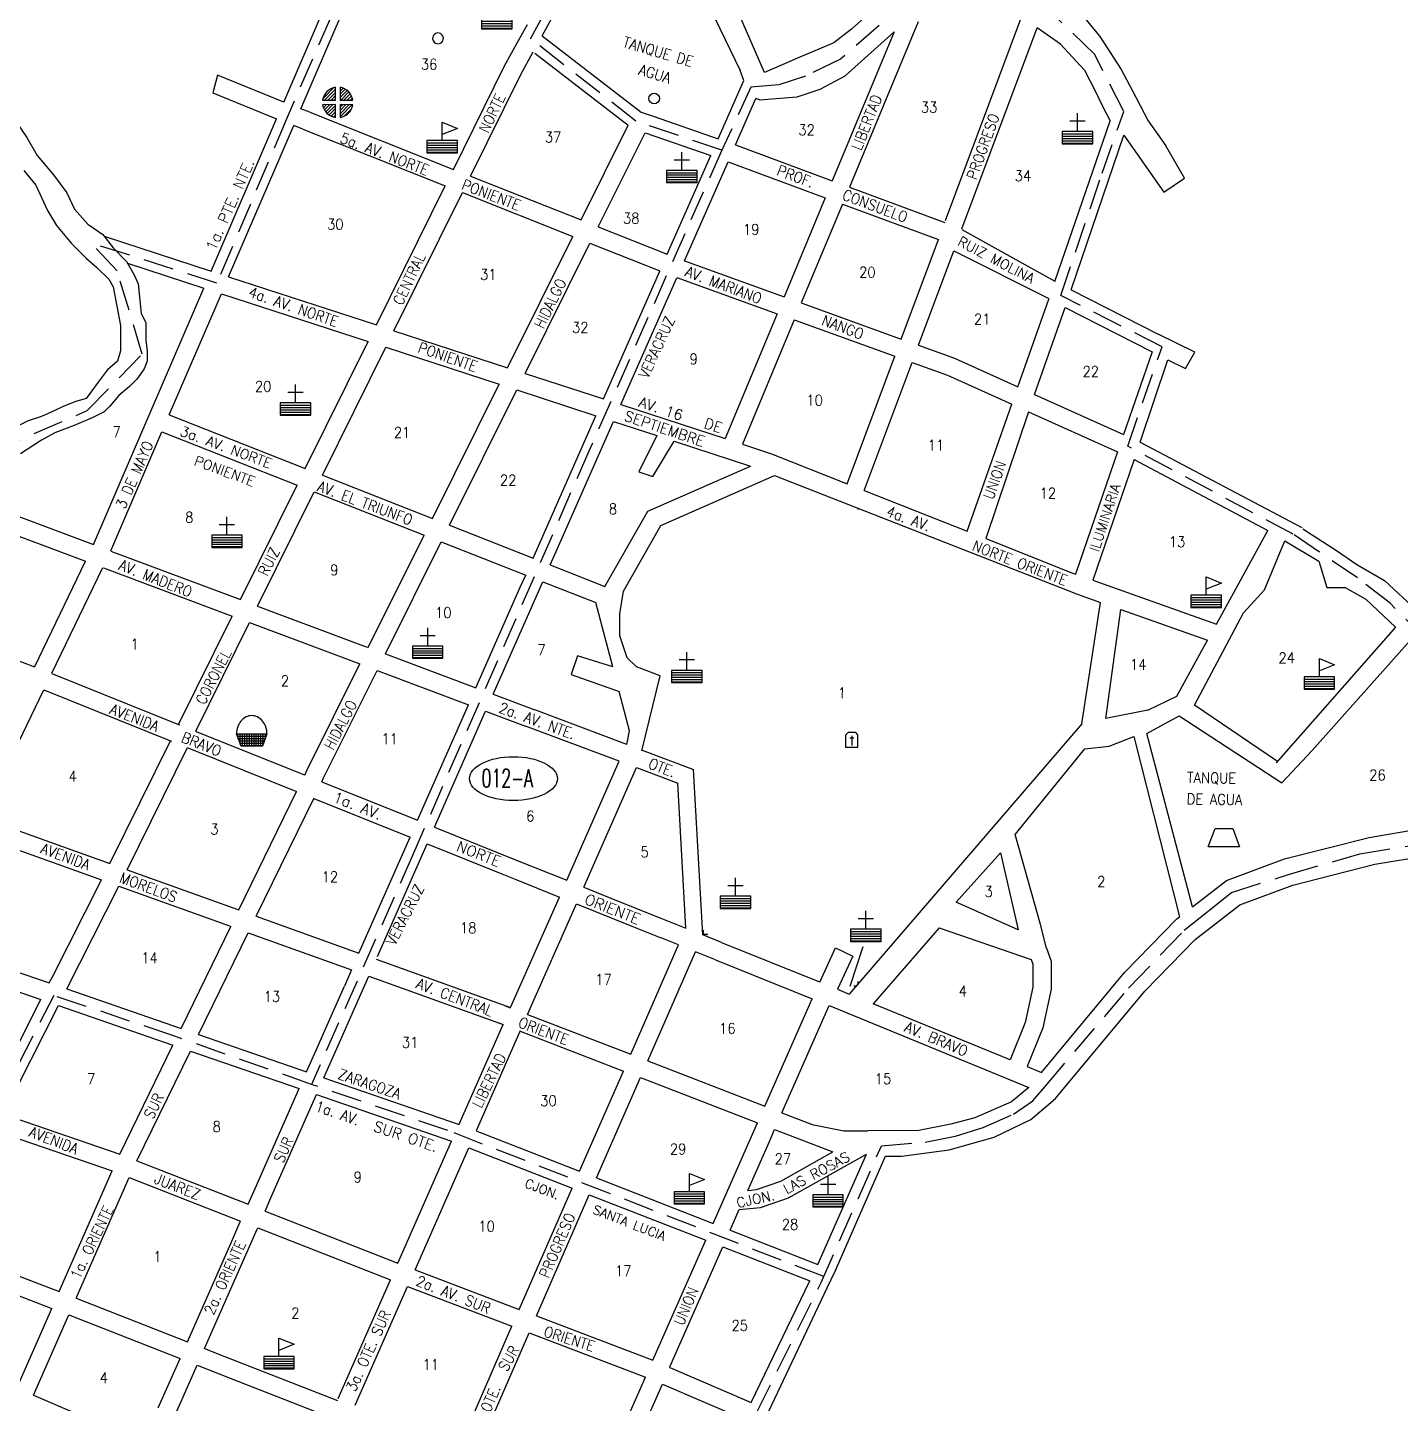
# Model space of a CAD drawing. Extents: x 518814 to 522207, y 1829203 to 1831578.
# Drawn here: x 520603 to 521503, y 1829764 to 1830666 of the extents above; entities that cross this region are included whole.
import ezdxf

# ---------------------------------------------------------------- set-up
doc = ezdxf.new("R2010")
doc.units = 0
doc.header["$LTSCALE"] = 80
doc.header["$MEASUREMENT"] = 0
doc.linetypes.add('HIDDEN', pattern=[0.375, 0.25, -0.125])
doc.layers.get('0').update_dxf_attribs({"linetype": 'CONTINUOUS'})
for name, color, linetype in [('4', 9, 'CONTINUOUS'), ('9', 5, 'CONTINUOUS'), ('A', 3, 'CONTINUOUS'), ('C', 1, 'CONTINUOUS'), ('D', 6, 'CONTINUOUS'), ('F', 15, 'CONTINUOUS')]:
    doc.layers.add(name, color=color, linetype=linetype)
doc.styles.add('ROMANS', font='romans', dxfattribs={"height": 7})

# ---------------------------------------------------------------- blocks, each defined once
blk = doc.blocks.new('ESC')
for p, q in [((0, -2), (0, 10)), ((0, 10), (10, 6)), ((10, 6), (0, 2)), ((-10, -3.5), (10, -3.5)), ((-10, -5), (10, -5)), ((-10, -6.5), (10, -6.5)), ((-10, -8), (10, -8)), ((-10, -9.5), (10, -9.5))]:
    blk.add_line(p, q)
blk.add_lwpolyline([(-10, -2), (-10, -10), (10, -10), (10, -2)], close=True)
blk = doc.blocks.new('IGL')
for p, q in [((0, -2), (0, 10)), ((-5, 5), (5, 5)), ((-10, -3.5), (10, -3.5)), ((-10, -5), (10, -5)), ((-10, -6.5), (10, -6.5)), ((-10, -8), (10, -8)), ((-10, -9.5), (10, -9.5))]:
    blk.add_line(p, q)
blk.add_lwpolyline([(-10, -2), (-10, -10), (10, -10), (10, -2)], close=True)
blk = doc.blocks.new('ELL')
blk.add_circle((0, 0), 1)
blk = doc.blocks.new('SME')
for p, q in [((-9.650157, 2.621921), (-2.621921, 9.650157)), ((-1.498153, 1.506218), (-1.5, 9.88686)), ((1.5, 9.88686), (1.524648, 1.506218)), ((1.507269, 7.415385), (3.47039, 9.378507)), ((-9.88686, 1.5), (-1.498153, 1.506218)), ((-8.64984, 1.500917), (-1.499727, 8.65103)), ((-6.526947, 1.50249), (-1.49926, 6.530177)), ((-4.404053, 1.504064), (-1.498793, 4.409324)), ((-2.281159, 1.505637), (-1.498325, 2.288471)), ((1.513489, 5.300286), (4.919461, 8.706257)), ((1.51971, 3.185186), (6.189124, 7.8546)), ((1.524648, 1.506218), (9.88686, 1.5)), ((1.961737, 1.505893), (7.295316, 6.839471)), ((4.081481, 1.504317), (8.241248, 5.664083)), ((6.201226, 1.50274), (9.018655, 4.32017)), ((8.32097, 1.501164), (9.604462, 2.784657)), ((-1.498153, -1.433517), (-9.88686, -1.5)), ((-9.835546, -1.806109), (-9.526582, -1.497145)), ((-9.378507, -3.47039), (-7.388315, -1.480198)), ((-8.706257, -4.919461), (-5.250048, -1.463252)), ((-7.8546, -6.189124), (-3.111781, -1.446305)), ((-6.839471, -7.295316), (-1.498267, -1.954111)), ((-5.664083, -8.241248), (-1.49873, -4.075895)), ((-4.32017, -9.018655), (-1.499194, -6.197679)), ((-2.784656, -9.604462), (-1.499657, -8.319463)), ((-1.5, -9.88686), (-1.498153, -1.433517)), ((1.524648, -1.433517), (1.5, -9.88686)), ((1.500949, -9.561497), (9.565005, -1.497441)), ((1.507152, -7.433974), (7.460417, -1.480709)), ((1.513356, -5.30645), (5.355829, -1.463976)), ((1.519559, -3.178927), (3.251241, -1.447244)), ((9.88686, -1.5), (1.524648, -1.433517)), ((4.033158, -9.150609), (9.150609, -4.033158))]:
    blk.add_line(p, q)
for start, end in [(98.626927, 171.373073), (8.626927, 81.373073), (188.626927, 261.373073), (278.626927, 351.373073)]:
    blk.add_arc((0, 0), 10, start, end)
blk = doc.blocks.new('MER')
for p, q in [((-9.4375, -3.5), (9.4375, -3.5)), ((-9, -4.666667), (-9, -2)), ((-8.875, -5), (8.875, -5)), ((-8.3125, -6.5), (8.3125, -6.5)), ((-7.75, -8), (7.75, -8)), ((-7.5, -8.666667), (-7.5, -2)), ((-6, -10), (-6, -2)), ((-4.5, -10), (-4.5, -2)), ((-3, -10), (-3, -2)), ((-1.5, -10), (-1.5, -2)), ((0, -10), (0, -2)), ((1.5, -10), (1.5, -2)), ((3, -10), (3, -2)), ((4.5, -10), (4.5, -2)), ((6, -10), (6, -2)), ((7.5, -8.666667), (7.5, -2)), ((9, -4.666667), (9, -2)), ((-7.1875, -9.5), (7.1875, -9.5))]:
    blk.add_line(p, q)
for points in [[(0, 10, 0.115836), (-3.731702, 9.123708, 0.104065), (-7.071068, 6.485281, 0.09084), (-9.214003, 2.685993, 0.083285), (-10, -2, 0.083285)], [(10, -2, 0.083285), (9.214003, 2.685993, 0.09084), (7.071068, 6.485281, 0.104065), (3.731703, 9.123708, 0.115836), (0, 10, 0.115836)]]:
    blk.add_lwpolyline(points, format="xyb")
blk.add_lwpolyline([(-10, -2), (10, -2), (7, -10), (-7, -10)], close=True)
blk = doc.blocks.new('CEM')
at = {"layer": 'A'}
for p, q in [((-3.774444, 3.46086), (-2.150444, 5.05986)), ((-3.774444, -4.94014), (-3.774444, 3.46086)), ((-2.150444, 5.05986), (2.290556, 5.05986)), ((-1.312444, 1.50686), (1.402556, 1.50686)), ((0.057556, 2.77586), (0.057556, -3.67114)), ((2.290556, 5.05986), (3.889556, 3.46086)), ((3.889556, 3.46086), (3.889556, -4.94014)), ((3.889556, -4.94014), (-3.774444, -4.94014))]:
    blk.add_line(p, q, dxfattribs=at)

msp = doc.modelspace()

# ---------------------------------------------------------------- linework, layer by layer
at = {"layer": '4', "linetype": 'HIDDEN'}
for p, q in [((521302.938845, 1830647.958798), (521256.122426, 1830693.227467)), ((521321.982812, 1830610.632), (521302.938845, 1830647.958798)), ((521307.764398, 1830570.165074), (521321.982812, 1830610.632)), ((521280.794826, 1830489.952169), (521307.764398, 1830570.165074)), ((521347.095824, 1830456.426102), (521280.794826, 1830489.952169)), ((521475.14129, 1830304.927154), (521433.093588, 1830333.497294)), ((521496.558303, 1830288.257234), (521475.14129, 1830304.927154)), ((521521.148208, 1830263.649257), (521496.558303, 1830288.257234)), ((521476.749256, 1830124.001626), (521520.28794, 1830131.048225)), ((521429.932837, 1830110.506929), (521476.749256, 1830124.001626)), ((521392.638402, 1830098.599843), (521429.932837, 1830110.506929)), ((521377.561928, 1830086.692757), (521392.638402, 1830098.599843)), ((521361.691955, 1830073.991865), (521377.561928, 1830086.692757)), ((521325.191019, 1830035.889191), (521361.691955, 1830073.991865)), ((521270.387744, 1829971.540193), (521325.191019, 1830035.889191))]:
    msp.add_line(p, q, dxfattribs=at)
for points in [[(521161.69609, 1830667.01929), (521136.291994, 1830644.823246), (521113.280534, 1830633.704625), (521095.823564, 1830628.145315), (521077.573096, 1830626.556941), (521058.529129, 1830585.259207), (521002.190727, 1830604.3197), (520933.156346, 1830658.324428), (520996.636236, 1830774.275756), (520973.624776, 1830786.982751), (520958.548302, 1830793.336248), (520942.751168, 1830796.4718), (520922.120204, 1830798.060174), (520899.902243, 1830798.854362), (520877.684281, 1830795.677613), (520868.955796, 1830792.500864), (520847.531333, 1830778.205495), (520826.106871, 1830727.377515), (520772.942463, 1830605.07269), (520727.557938, 1830498.166039)], [(521058.529129, 1830585.259207), (520971.429963, 1830388.066956), (520855.800715, 1830122.951102), (520789.57724, 1829972.890159)], [(520537.213656, 1830362.100751), (520580.330143, 1830387.541586), (520642.617669, 1830414.51861), (520678.655193, 1830451.573963), (520662.229062, 1830506.175513), (520644.994623, 1830524.458981)], [(520727.557938, 1830498.166039), (520644.994623, 1830524.458981)], [(520878.9802, 1829942.604239), (520789.57724, 1829972.890159), (520698.761378, 1830004.819764), (520620.592934, 1830031.153821), (520579.209945, 1829950.558118)], [(521035.208023, 1829668.694911), (521056.95979, 1829712.803394), (521081.558247, 1829758.050321), (521123.613674, 1829842.987533), (521163.265429, 1829932.643713), (521191.83138, 1829935.02513), (521211.668845, 1829938.994159), (521229.919314, 1829944.550799), (521249.756779, 1829953.282662), (521262.452757, 1829962.014525), (521270.387744, 1829971.540193)], [(521125.318421, 1829846.842119), (520878.9802, 1829942.604239)]]:
    msp.add_lwpolyline(points, dxfattribs=at)
at = {"layer": '4', "color": 9, "linetype": 'HIDDEN'}
msp.add_lwpolyline([(521433.093588, 1830333.497294), (521324.595306, 1830391.198271), (521347.095824, 1830456.426102)], dxfattribs=at)
at = {"layer": '9', "linetype": 'CONTINUOUS'}
for points in [[(520572.649661, 1830671.713348), (520572.649661, 1830662.915488), (520574.602986, 1830654.117628), (520575.579648, 1830644.342227), (520580.46296, 1830633.589287), (520583.392947, 1830621.858807), (520587.299596, 1830615.016027), (520595.112894, 1830605.240626), (520602.926193, 1830593.510146), (520609.762829, 1830581.779666), (520620.506115, 1830569.071645), (520629.296075, 1830557.341165), (520634.179387, 1830546.588225), (520642.969348, 1830536.812824), (520652.735971, 1830529.970044), (520659.572607, 1830521.172184), (520668.362568, 1830512.374324), (520673.24588, 1830503.576463)], [(520600.972868, 1830572.004265), (520608.786167, 1830562.228865), (520616.599465, 1830545.610684), (520622.459439, 1830535.835284), (520632.226062, 1830524.104804), (520641.992685, 1830514.329404), (520648.829322, 1830508.464163), (520656.64262, 1830500.643843), (520659.572607, 1830495.756143), (520664.322698, 1830470.348076), (520664.322698, 1830463.505295), (520664.322698, 1830458.617595), (520664.322698, 1830453.729895), (520662.369374, 1830446.887115), (520655.532737, 1830441.021875), (520649.672763, 1830433.201555), (520641.859465, 1830422.448614), (520635.022829, 1830420.493534), (520627.20953, 1830417.560914), (520621.349556, 1830414.628294), (520612.559595, 1830410.718134), (520603.769635, 1830407.785514), (520595.956336, 1830403.875354)], [(520673.24588, 1830503.576463), (520676.042646, 1830497.719196), (520677.019308, 1830486.966256), (520677.995971, 1830478.168396), (520680.925958, 1830472.303156), (520680.925958, 1830466.437916), (520680.925958, 1830460.572675), (520681.90262, 1830453.729895), (520681.90262, 1830446.887115), (520679.949295, 1830441.999415), (520675.065984, 1830435.156635), (520670.182672, 1830430.268934), (520663.346036, 1830424.403694), (520657.486062, 1830417.560914), (520653.579413, 1830413.650754), (520645.766114, 1830409.740594), (520634.046166, 1830404.852894), (520621.349556, 1830399.965194), (520612.559595, 1830395.077493), (520598.886323, 1830386.279633)]]:
    msp.add_lwpolyline(points, dxfattribs=at)
at = {"layer": 'A', "linetype": 'CONTINUOUS'}
for p, q in [((521018.588, 1830339.283), (521093.046422, 1830372.01484)), ((521093.046422, 1830372.01484), (521290.963028, 1830294.456139)), ((521147.8125, 1830349.6875), (521147.8125, 1830350.553347)), ((520994.084, 1830296.266), (521018.588, 1830339.283)), ((521257.5, 1830307.5), (521257.677314, 1830307.5)), ((521290.963028, 1830294.456139), (521306.771512, 1830288.850232)), ((521294.584958, 1830209.200987), (521306.771512, 1830288.850232)), ((521294.584958, 1830209.200987), (521142.016608, 1830032.123904)), ((521006.228669, 1830191.954511), (521039.956858, 1830179.309613)), ((521046.01, 1830070.821), (521039.956858, 1830179.309613)), ((521046.5625, 1830070.598951), (521046.5625, 1830074.0625)), ((521045.986064, 1830071.25), (521049.375, 1830071.25)), ((521058.232, 1830065.909), (521046.01, 1830070.821)), ((521058.232, 1830065.909), (521122.635, 1830040.025)), ((521150.877106, 1830063.096766), (521142.471707, 1830037.016698)), ((521145, 1830037.5), (521146.648615, 1830037.5)), ((521147.8125, 1830038.850853), (521147.8125, 1830040.3125)), ((521134.345511, 1830035.251099), (521142.016608, 1830032.123904))]:
    msp.add_line(p, q, dxfattribs=at)
at = {"layer": 'A', "color": 3, "linetype": 'CONTINUOUS'}
for points in [[(520991.753913, 1830281.350279), (520994.084, 1830296.266)], [(521006.118316, 1830191.501704), (521018.088651, 1830240.618925), (521002.527215, 1830246.60883), (520996.542047, 1830252.598735), (520994.14798, 1830259.786621), (520991.753913, 1830266.974507), (520991.753913, 1830272.964412), (520991.753913, 1830281.350279)]]:
    msp.add_lwpolyline(points, dxfattribs=at)
at = {"layer": 'A', "linetype": 'CONTINUOUS'}
msp.add_lwpolyline([(521122.806368, 1830039.95514), (521133.113861, 1830062.500946), (521144.431977, 1830056.836354), (521134.345511, 1830035.251099)], dxfattribs=at)
at = {"layer": 'F', "color": 15, "linetype": 'CONTINUOUS'}
for p, q in [((521086.44289, 1830636.22898), (521020.661969, 1830787.228818)), ((520940.711, 1830660.316), (521003.947507, 1830775.753263)), ((521003.947507, 1830775.753263), (521070.521556, 1830637.597048)), ((520771.472, 1830616.801), (520831.83336, 1830757.10921)), ((520782.631, 1830612.373), (520842.437169, 1830751.389864)), ((521276.853889, 1830695.770275), (521306.410045, 1830659.824597)), ((521161.746416, 1830680.738672), (521143.62185, 1830664.5077)), ((521187.207119, 1830669.450804), (521142.174019, 1830561.04581)), ((521205.141, 1830539.131), (521254.54386, 1830671.390559)), ((520925.251, 1830657.07), (520931.085, 1830667.721)), ((520940.711026, 1830660.316047), (521005.779, 1830610.262)), ((521171.493633, 1830662.904937), (521130.911155, 1830565.213611)), ((521143.62185, 1830664.5077), (521132.018641, 1830655.680103)), ((521139.354564, 1830633.938053), (521171.493633, 1830662.904937)), ((521143.62185, 1830664.5077), (521143.62185, 1830664.5077)), ((521215.941, 1830533.748), (521265.161118, 1830665.520871)), ((521280.432543, 1830654.832227), (521265.161118, 1830665.520871)), ((521306.410045, 1830659.824597), (521320.308972, 1830638.234492)), ((521306.410045, 1830659.824597), (521306.410045, 1830659.824597)), ((520916.172, 1830640.497), (520925.251, 1830657.07)), ((521132.018641, 1830655.680103), (521109.755415, 1830646.261736)), ((521132.018641, 1830655.680103), (521132.018641, 1830655.680103)), ((521159.275084, 1830651.892381), (521159.275084, 1830651.892381)), ((521280.432543, 1830654.832227), (521296.238657, 1830637.724123)), ((521280.432543, 1830654.832227), (521280.432543, 1830654.832227)), ((520926.816, 1830634.95), (520934.877, 1830649.665)), ((520935.891, 1830648.885), (520997.251, 1830601.682)), ((521109.755415, 1830646.261736), (521086.44289, 1830636.22898)), ((521109.755415, 1830646.261736), (521109.755415, 1830646.261736)), ((520882.605, 1830572.7), (520916.172, 1830640.497)), ((520893.797, 1830568.259), (520926.816, 1830634.95)), ((521070.521556, 1830637.597048), (521070.521556, 1830637.597048)), ((521086.44289, 1830636.22898), (521086.44289, 1830636.22898)), ((521122.911896, 1830625.182782), (521139.354564, 1830633.938053)), ((521139.354564, 1830633.938053), (521139.354564, 1830633.938053)), ((521296.238657, 1830637.724123), (521303.011675, 1830624.491435)), ((521296.238657, 1830637.724123), (521296.238657, 1830637.724123)), ((521320.308972, 1830638.234492), (521327.606401, 1830624.623925)), ((521320.308972, 1830638.234492), (521320.308972, 1830638.234492)), ((521056.136937, 1830592.74029), (521073.004154, 1830630.970677)), ((521107.867059, 1830620.287054), (521122.911896, 1830625.182782)), ((521122.911896, 1830625.182782), (521122.911896, 1830625.182782)), ((521303.011675, 1830624.491435), (521308.10792, 1830614.164127)), ((521303.011675, 1830624.491435), (521303.011675, 1830624.491435)), ((521327.606401, 1830624.623925), (521337.998285, 1830604.596401)), ((521327.606401, 1830624.623925), (521327.606401, 1830624.623925)), ((521067.466849, 1830588.691056), (521080.879529, 1830619.091102)), ((521083.23424, 1830618.274923), (521107.867059, 1830620.287054)), ((521083.23424, 1830618.274923), (521083.23424, 1830618.274923)), ((521107.867059, 1830620.287054), (521107.867059, 1830620.287054)), ((521308.10792, 1830614.164127), (521313.014138, 1830604.551237)), ((521308.10792, 1830614.164127), (521308.10792, 1830614.164127)), ((520723.795003, 1830505.978006), (520766.728, 1830605.774)), ((520788.399, 1830610.084), (520782.631, 1830612.373)), ((520788.399, 1830610.084), (520882.605, 1830572.7)), ((521005.779, 1830610.262), (521013.578, 1830607.548)), ((521013.578, 1830607.548), (521056.136937, 1830592.74029)), ((520735.253, 1830502.245), (520777.887, 1830601.346)), ((520783.973, 1830598.93), (520777.887, 1830601.346)), ((520783.973, 1830598.93), (520877.263, 1830561.91)), ((520966.28, 1830539.495), (520997.251, 1830601.682)), ((520977.474, 1830535.053), (521008.185, 1830596.719)), ((521008.185, 1830596.719), (521051.277, 1830581.725)), ((521276.748385, 1830499.083401), (521313.014138, 1830604.551237)), ((521337.998285, 1830604.596401), (521349.534143, 1830588.172184)), ((521337.998285, 1830604.596401), (521337.998285, 1830604.596401)), ((521067.466849, 1830588.691056), (521130.911155, 1830565.213611)), ((521287.505145, 1830493.611827), (521322.06987, 1830595.142111)), ((521349.534143, 1830588.172184), (521349.534143, 1830588.172184)), ((521022.757, 1830517.083), (521051.277, 1830581.725)), ((521033.974, 1830512.779), (521062.614, 1830577.692)), ((521062.614, 1830577.692), (521126.304017, 1830554.123174)), ((520832.101, 1830470.692), (520877.263, 1830561.91)), ((520893.797, 1830568.259), (520966.28, 1830539.495)), ((521142.174019, 1830561.04581), (521204.687, 1830537.913)), ((520843.631, 1830466.936), (520888.455, 1830557.468)), ((520888.455, 1830557.468), (520960.911, 1830528.715)), ((521126.304017, 1830554.123174), (521099.328395, 1830489.186668)), ((521137.566852, 1830549.955302), (521110.62811, 1830485.107576)), ((521137.566852, 1830549.955302), (521200.488, 1830526.671)), ((520977.474, 1830535.053), (521022.757, 1830517.083)), ((521215.758, 1830533.259), (521276.87596, 1830499.454416)), ((520653.611102, 1830528.843864), (520723.795003, 1830505.978006)), ((520918.066, 1830442.685), (520960.911, 1830528.715)), ((520929.6, 1830438.927), (520972.105, 1830524.273)), ((520972.105, 1830524.273), (521017.909, 1830506.096)), ((521176.130397, 1830461.461857), (521200.488, 1830526.671)), ((521187.417788, 1830457.387077), (521210.543, 1830519.296)), ((521210.543, 1830519.296), (521272.916, 1830487.931)), ((520669.011596, 1830511.205023), (520719.033064, 1830494.908148)), ((520980.9, 1830422.214), (521017.804, 1830505.858)), ((521033.919, 1830512.653), (521033.974, 1830512.779)), ((521033.974, 1830512.779), (521099.328395, 1830489.186668)), ((520735.253, 1830502.245), (520832.101, 1830470.692)), ((520992.368, 1830418.478), (521029.071, 1830501.667)), ((521029.118, 1830501.774), (521094.719696, 1830478.092473)), ((520685.116, 1830416.068), (520719.033, 1830494.908)), ((520696.287, 1830411.671), (520730.491, 1830491.176)), ((520730.49069, 1830491.17528), (520826.72, 1830459.824)), ((521252.623666, 1830430.111151), (521272.808, 1830487.624)), ((521272.808, 1830487.624), (521272.913953, 1830487.932132)), ((521287.505145, 1830493.611827), (521344.541941, 1830464.599277)), ((521110.62811, 1830485.107576), (521176.130397, 1830461.461857)), ((521263.604123, 1830425.160945), (521283.566, 1830482.041)), ((521283.599, 1830482.135), (521340.59088, 1830453.145357)), ((521094.719696, 1830478.092473), (521060.705809, 1830396.213249)), ((521106.019416, 1830474.013393), (521072.151002, 1830392.484357)), ((521106.019416, 1830474.013393), (521171.931195, 1830450.21993)), ((520843.631, 1830466.936), (520918.066, 1830442.685)), ((520785.493, 1830376.554), (520826.72, 1830459.824)), ((520796.699, 1830372.142), (520838.251, 1830456.068)), ((520838.251, 1830456.068), (520912.658, 1830431.826)), ((521187.417788, 1830457.387077), (521211.052, 1830448.855)), ((521340.59088, 1830453.145357), (521321.874523, 1830398.887608)), ((521140.71138, 1830366.63956), (521171.931195, 1830450.21993)), ((521151.867798, 1830362.215557), (521183.218531, 1830446.145169)), ((521183.218531, 1830446.145169), (521206.542, 1830437.726)), ((521211.052, 1830448.855), (521252.624, 1830430.111)), ((521332.859822, 1830393.934485), (521350.918306, 1830447.887348)), ((520929.6, 1830438.927), (520980.9, 1830422.214)), ((521206.542, 1830437.726), (521248.63512, 1830418.746265)), ((520868.798, 1830343.759), (520912.658, 1830431.826)), ((520880.007, 1830339.347), (520924.192, 1830428.068)), ((520924.192, 1830428.068), (520976.032, 1830411.179)), ((521263.604, 1830425.161), (521321.874523, 1830398.887608)), ((520680.371, 1830405.04), (520685.116, 1830416.068)), ((520992.368, 1830418.478), (521060.705809, 1830396.213249)), ((521219.397484, 1830335.437112), (521248.63512, 1830418.746265)), ((520696.287, 1830411.671), (520785.493, 1830376.554)), ((520934.819, 1830317.769), (520976.032, 1830411.179)), ((520949.885, 1830322.19), (520987.499, 1830407.443)), ((520987.499, 1830407.443), (521016.039389, 1830398.144805)), ((521259.616, 1830413.795), (521231.497486, 1830330.638937)), ((521259.616, 1830413.795), (521317.944941, 1830387.495955)), ((520646.688, 1830326.745), (520680.371, 1830405.04)), ((520657.937, 1830322.528), (520691.543, 1830400.642)), ((520691.543, 1830400.642), (520780.149, 1830365.761)), ((521027.361677, 1830394.456108), (521077.282068, 1830378.192506)), ((521072.151002, 1830392.484357), (521091.12727, 1830386.301807)), ((521332.859822, 1830393.934485), (521438.774278, 1830337.84732)), ((521091.12727, 1830386.301807), (521140.71138, 1830366.63956)), ((521317.944941, 1830387.495955), (521290.320988, 1830307.415549)), ((521328.930279, 1830382.542944), (521301.631333, 1830303.404716)), ((521328.930279, 1830382.542944), (521416.417561, 1830335.894402)), ((520796.699, 1830372.142), (520868.798, 1830343.759)), ((521010.126, 1830348.671), (521077.282068, 1830378.192506)), ((520550.165534, 1830362.9311), (520646.688, 1830326.745)), ((520742.962, 1830290.652), (520780.149, 1830365.761)), ((520754.256, 1830286.418), (520791.355, 1830361.349)), ((520791.355, 1830361.349), (520863.428, 1830332.977)), ((521151.867798, 1830362.215557), (521219.397484, 1830335.437112)), ((520565.512, 1830344.362), (520641.494, 1830315.877)), ((520981.952668, 1830299.214131), (521010.126, 1830348.671)), ((520880.007, 1830339.347), (520934.819, 1830317.769)), ((521382.697402, 1830274.657362), (521416.417561, 1830335.894402)), ((521439.294236, 1830337.031929), (521461.36, 1830322.827)), ((520826.713, 1830259.254), (520863.428, 1830332.977)), ((520838.009, 1830255.019), (520874.637, 1830328.564)), ((520874.637, 1830328.564), (520929.971, 1830306.781)), ((521231.497486, 1830330.638937), (521287.872, 1830308.284)), ((521414.193984, 1830297.087031), (521427.484372, 1830329.226861)), ((521427.484372, 1830329.226861), (521449.85, 1830315.752)), ((520658.015, 1830322.498), (520742.962, 1830290.652)), ((520945.994, 1830313.37), (520949.885, 1830322.19)), ((520608.152, 1830246.804), (520641.494, 1830315.877)), ((520619.38, 1830242.461), (520652.777, 1830311.647)), ((520653.19, 1830311.492), (520737.611, 1830279.843)), ((520945.994, 1830313.37), (520981.953, 1830299.214)), ((521287.872, 1830308.284), (521290.320988, 1830307.415549)), ((520897.322, 1830232.783), (520926.438, 1830298.774)), ((520908.577, 1830228.564), (520941.146, 1830302.382)), ((520926.438, 1830298.774), (520929.971, 1830306.781)), ((520941.146, 1830302.382), (520975.952, 1830288.68)), ((521301.631333, 1830303.404716), (521382.893, 1830274.588)), ((521400.575619, 1830281.945436), (521414.193984, 1830297.087031)), ((520754.256, 1830286.418), (520815.921, 1830263.3)), ((521310.353353, 1830212.698476), (521320.010893, 1830284.155365)), ((521320.010893, 1830284.155365), (521376.83211, 1830264.005778)), ((521368.305588, 1830221.437617), (521400.575619, 1830281.945436)), ((520525.522, 1830277.553), (520608.093, 1830246.682)), ((520702.482, 1830208.891), (520737.611, 1830279.843)), ((520713.65, 1830204.402), (520748.905, 1830275.609)), ((520748.905, 1830275.609), (520800.186, 1830256.383)), ((521500.080099, 1830272.588287), (521421.912361, 1830183.582783)), ((520815.921, 1830263.3), (520826.019, 1830259.514)), ((521356.694803, 1830227.435694), (521376.83211, 1830264.005778)), ((521445.402, 1830191.815354), (521509.545125, 1830263.547472)), ((520800.186, 1830256.383), (520821.334192, 1830248.455385)), ((520838.009, 1830255.019), (520897.322, 1830232.783)), ((520963.959459, 1830253.719218), (520959.880106, 1830241.47304)), ((520786.766, 1830179.045), (520821.334192, 1830248.455385)), ((520797.53, 1830173.739), (520832.631, 1830244.22)), ((520832.631, 1830244.22), (520892.47, 1830221.786)), ((520619.311, 1830242.318), (520702.482, 1830208.891)), ((520573.687, 1830147.801), (520614.083, 1830231.487)), ((520614.083, 1830231.487), (520697.142, 1830198.104)), ((520908.577, 1830228.564), (520935.877, 1830218.329)), ((521337.713997, 1830218.13789), (521356.694803, 1830227.435694)), ((520859.022, 1830145.975), (520892.47, 1830221.786)), ((520870.163, 1830141.497), (520903.725, 1830217.567)), ((520903.725, 1830217.567), (520929.861, 1830207.768)), ((520996.171, 1830195.725), (520935.877, 1830218.329)), ((521337.713997, 1830218.13789), (521310.353353, 1830212.698476)), ((521422.707352, 1830184.572372), (521368.305588, 1830221.437617)), ((520702.482, 1830208.891), (520703.327, 1830208.551)), ((521337.207128, 1830202.913901), (521358.418741, 1830214.400372)), ((521358.418741, 1830214.400372), (521425.541254, 1830170.507227)), ((520713.65, 1830204.402), (520714.503, 1830204.059)), ((520714.503, 1830204.059), (520785.094, 1830175.688)), ((520991.32, 1830184.728), (520929.861, 1830207.768)), ((521312.458055, 1830194.55227), (521328.504171, 1830200.917528)), ((521328.504171, 1830200.917528), (521358.478683, 1830082.745311)), ((521367.025926, 1830089.343763), (521337.207128, 1830202.913901)), ((520657.336, 1830117.706), (520697.142, 1830198.104)), ((520668.702, 1830113.617), (520708.31, 1830193.616)), ((520697.142, 1830198.104), (520697.887, 1830197.805)), ((520708.31, 1830193.616), (520709.063, 1830193.313)), ((520709.063, 1830193.313), (520779.727, 1830164.912)), ((521250.77693, 1830136.717527), (521296.471893, 1830192.920972)), ((521296.471893, 1830192.920972), (521312.458055, 1830194.55227)), ((521312.458055, 1830194.55227), (521312.458055, 1830194.55227)), ((521425.541254, 1830170.507227), (521445.402, 1830191.815354)), ((520956.882, 1830106.643), (520991.32, 1830184.728)), ((521421.912361, 1830183.582783), (521422.707352, 1830184.572372)), ((520785.094, 1830175.688), (520785.123, 1830175.676)), ((520785.123, 1830175.676), (520786.766, 1830179.045)), ((520796.286, 1830171.189), (520797.53, 1830173.739)), ((520968.023, 1830102.166), (521002.575, 1830180.508)), ((521002.575, 1830180.508), (521029.665863, 1830170.351975)), ((520741.988, 1830087.249), (520779.848, 1830164.863)), ((520779.727, 1830164.912), (520779.848, 1830164.863)), ((520796.264, 1830171.198), (520796.286, 1830171.189)), ((520796.286, 1830171.189), (520859.022, 1830145.975)), ((521034.871, 1830075.298), (521029.665863, 1830170.351975)), ((520753.347, 1830083.163), (520791.011, 1830160.376)), ((520790.897, 1830160.422), (520791.011, 1830160.376)), ((520791.011, 1830160.376), (520854.175, 1830134.99)), ((520573.687, 1830147.801), (520657.336, 1830117.706)), ((520568.486, 1830136.919), (520651.88, 1830106.916)), ((520870.163, 1830141.497), (520911.938, 1830124.707)), ((521267.365272, 1830077.593042), (521250.77693, 1830136.717527)), ((521482.903, 1830134.799), (521515.877, 1830140.343)), ((520820.628803, 1830058.956071), (520854.175, 1830134.99)), ((520832.8, 1830056.815), (520865.316, 1830130.512)), ((520865.316, 1830130.512), (520914.258, 1830110.841)), ((521427.434, 1830120.773), (521482.903, 1830134.799)), ((520911.938, 1830124.707), (520924.457, 1830119.675)), ((520924.457, 1830119.675), (520956.882, 1830106.643)), ((521212.238714, 1830092.288451), (521241.124933, 1830124.610407)), ((521241.124933, 1830124.610407), (521252.842644, 1830074.179676)), ((521389.332, 1830106.564), (521427.434, 1830120.773)), ((521486.608, 1830117.17), (521521.361, 1830123.013)), ((520668.718, 1830113.611), (520741.192, 1830087.536)), ((520914.258, 1830110.841), (520923.069, 1830107.3)), ((521432.801, 1830103.564), (521486.608, 1830117.17)), ((520619.476, 1830042.9), (520651.88, 1830106.916)), ((520629.14, 1830035.422), (520663.342, 1830102.792)), ((520663.342, 1830102.792), (520735.806, 1830076.721)), ((520923.069, 1830107.3), (520952.037, 1830095.658)), ((520968.023, 1830102.166), (520991.735, 1830092.635)), ((521367.025926, 1830089.343763), (521389.332, 1830106.564)), ((521398.174, 1830090.651), (521432.801, 1830103.564)), ((520920.071, 1830023.179), (520952.037, 1830095.658)), ((520931.241, 1830018.768), (520963.177, 1830091.18)), ((520963.177, 1830091.18), (521000.589, 1830076.144)), ((520991.735, 1830092.635), (521018.513, 1830081.873)), ((521252.842644, 1830074.179676), (521212.238714, 1830092.288451)), ((520741.192, 1830087.536), (520741.988, 1830087.249)), ((520753.347, 1830083.163), (520820.629, 1830058.956)), ((521018.513, 1830081.873), (521034.871, 1830075.298)), ((521356.749, 1830081.41), (521358.478683, 1830082.745311)), ((521368.761, 1830067.944), (521398.174, 1830090.651)), ((520704.086, 1830009.548), (520736.696, 1830076.4)), ((520735.806, 1830076.721), (520736.696, 1830076.4)), ((521000.589, 1830076.144), (521018.049, 1830069.126)), ((521200.957853, 1830075.585158), (521157.795123, 1830025.691643)), ((521200.957853, 1830075.585158), (521261.307249, 1830054.805908)), ((521252.842644, 1830074.179676), (521252.842644, 1830074.179676)), ((521271.445598, 1830062.21781), (521267.365272, 1830077.593042)), ((521322.598, 1830046.296), (521356.749, 1830081.41)), ((520539.71, 1830066.297), (520617.691, 1830039.375)), ((520715.513, 1830005.603), (520748.054, 1830072.314)), ((520748.054, 1830072.314), (520815.773, 1830047.95)), ((520998.802, 1829992.655), (521030.069, 1830064.295)), ((521030.069, 1830064.295), (521018.049, 1830069.126)), ((521335.984, 1830034.242), (521368.761, 1830067.944)), ((520536.061, 1830054.862), (520612.221, 1830028.569)), ((520831.948, 1830054.884), (520920.071, 1830023.179)), ((521010.005, 1829988.325), (521041.208, 1830059.818)), ((521054.348, 1830054.537), (521041.208, 1830059.818)), ((520815.773, 1830047.95), (520811.103, 1830037.365)), ((521054.348, 1830054.537), (521117.792, 1830029.038)), ((521267.995536, 1829980.767401), (521322.598, 1830046.296)), ((520617.691, 1830039.375), (520619.476, 1830042.9)), ((520799.766, 1830011.669), (520811.103, 1830037.365)), ((520820.995, 1830030.057), (520827.092, 1830043.878)), ((520827.092, 1830043.878), (520915.188, 1830012.107)), ((521122.635, 1830040.025), (521122.806368, 1830039.95514)), ((520577.069, 1829959.125), (520612.221, 1830028.569)), ((520629.14, 1830035.422), (520704.086, 1830009.548)), ((520808.711, 1830002.216), (520820.995, 1830030.057)), ((521086.768, 1829958.655), (521117.792, 1830029.038)), ((521285.485238, 1829973.637558), (521335.984, 1830034.242)), ((520587.591633, 1829953.340783), (520623.67, 1830024.616)), ((520623.67, 1830024.616), (520698.786, 1829998.683)), ((520916.544, 1830024.448), (520920.035, 1830023.098)), ((520920.035, 1830023.098), (520920.071, 1830023.179)), ((520931.241, 1830018.768), (520931.39, 1830019.107)), ((520931.241, 1830018.768), (520998.802, 1829992.655)), ((521097.973, 1829954.324), (521128.932, 1830024.56)), ((521128.932, 1830024.56), (521259.723158, 1829970.839692)), ((521247.628171, 1829989.07035), (521157.795123, 1830025.691643)), ((520793.441, 1829997.335), (520799.766, 1830011.669)), ((520886.356, 1829946.736), (520915.188, 1830012.107)), ((520912.349, 1830013.204), (520915.188, 1830012.107)), ((520915.188, 1830012.107), (520915.217, 1830012.172)), ((520715.513, 1830005.603), (520786.306, 1829981.162)), ((520799.246, 1829980.765), (520808.711, 1830002.216)), ((520897.694, 1829942.706), (520926.393, 1830007.776)), ((520926.393, 1830007.776), (520926.536, 1830008.1)), ((520926.393, 1830007.776), (520993.997, 1829981.647)), ((520663.928, 1829927.224), (520698.786, 1829998.683)), ((520675.135, 1829922.828), (520710.213, 1829994.738)), ((520710.213, 1829994.738), (520781.445, 1829970.145)), ((520788.059, 1829985.135), (520793.441, 1829997.335)), ((520786.306, 1829981.162), (520788.059, 1829985.135)), ((521010.005, 1829988.325), (521086.768, 1829958.655)), ((521258.740557, 1829984.54028), (521267.995536, 1829980.767401)), ((520797.688, 1829977.233), (520799.246, 1829980.765)), ((520797.688, 1829977.233), (520886.312, 1829946.636)), ((520965.301, 1829915.897), (520993.997, 1829981.647)), ((520976.487, 1829911.527), (521005.2, 1829977.317)), ((521005.2, 1829977.317), (521081.923, 1829947.663)), ((521277.179556, 1829963.669765), (521285.485238, 1829973.637558)), ((520752.587, 1829904.737), (520781.445, 1829970.145)), ((520763.604, 1829899.981), (520792.827, 1829966.216)), ((520792.827, 1829966.216), (520881.453, 1829935.618)), ((520587.591, 1829953.341), (520663.914, 1829927.195)), ((521052.847, 1829881.698), (521081.923, 1829947.663)), ((521097.973, 1829954.324), (521117.789, 1829946.666)), ((520582.119, 1829942.531), (520658.932, 1829916.217)), ((520897.544, 1829942.365), (520899.677, 1829941.532)), ((520899.677, 1829941.532), (520965.301, 1829915.897)), ((521089.696, 1829935.545), (521093.128, 1829943.332)), ((521093.128, 1829943.332), (521131.343319, 1829928.561367)), ((520846.212, 1829855.715), (520881.453, 1829935.618)), ((520857.421, 1829851.391), (520892.697, 1829931.376)), ((520892.697, 1829931.376), (520960.497, 1829904.89)), ((521075.533529, 1829903.415364), (521089.696, 1829935.545)), ((520675.135, 1829922.828), (520747.963, 1829894.258)), ((521121.531, 1829854.867), (521153.338026, 1829927.105819)), ((521132.802, 1829850.464), (521165.76204, 1829925.80409)), ((520624.167, 1829837.104), (520658.932, 1829916.217)), ((520635.372, 1829832.773), (520670.141, 1829911.897)), ((520670.141, 1829911.897), (520743.115, 1829883.269)), ((520976.487, 1829911.527), (521052.847, 1829881.698)), ((520747.963, 1829894.258), (520752.587, 1829904.737)), ((520925.786, 1829825.358), (520960.497, 1829904.89)), ((520759.144, 1829889.872), (520763.604, 1829899.981)), ((520937.013, 1829821.082), (520971.683, 1829900.52)), ((520971.683, 1829900.52), (521048.002, 1829870.707)), ((520742.665, 1829882.249), (520743.115, 1829883.269)), ((520759.144, 1829889.872), (520846.212, 1829855.715)), ((521064.034, 1829877.327), (521069.98715, 1829890.832592)), ((520736.597, 1829868.495), (520742.665, 1829882.249)), ((520747.328, 1829863.089), (520753.894, 1829877.973)), ((520753.894, 1829877.973), (520754.296, 1829878.883)), ((520754.296, 1829878.883), (520841.366, 1829844.726)), ((521064.034, 1829877.327), (521121.531, 1829854.867)), ((520544.207, 1829867.633), (520624.15, 1829837.064)), ((520708.234, 1829804.212), (520736.597, 1829868.495)), ((521013.382, 1829792.163), (521048.002, 1829870.707)), ((521024.55, 1829787.749), (521059.19, 1829866.337)), ((521059.19, 1829866.337), (521116.293295, 1829844.029959)), ((520719.419, 1829799.835), (520747.328, 1829863.089)), ((520857.421, 1829851.391), (520925.786, 1829825.358)), ((521127.560295, 1829839.628521), (521132.802, 1829850.464)), ((520807.118, 1829767.073), (520841.342, 1829844.673)), ((520818.242, 1829762.558), (520852.547, 1829840.34)), ((520852.572, 1829840.397), (520920.980302, 1829814.346885)), ((521077.788563, 1829764.361987), (521116.293295, 1829844.029959)), ((521087.500512, 1829754.998481), (521127.560295, 1829839.628521)), ((520590.047343, 1829837.257077), (520619.317, 1829826.065)), ((520635.352, 1829832.728), (520708.234, 1829804.212)), ((520596.337938, 1829773.773026), (520619.317, 1829826.065)), ((520607.376, 1829769.062), (520630.52, 1829821.732)), ((520630.52, 1829821.732), (520703.386, 1829793.223)), ((520937.013, 1829821.082), (521013.321, 1829792.025)), ((520886.171758, 1829734.591386), (520920.980302, 1829814.346885)), ((520897.355251, 1829730.215767), (520932.207673, 1829810.071744)), ((520932.207, 1829810.072), (521008.474, 1829781.03)), ((520689.156, 1829760.97), (520703.386, 1829793.223)), ((520719.419, 1829799.835), (520732.211, 1829794.83)), ((520732.211, 1829794.83), (520806.534, 1829765.75)), ((520690.237526, 1829733.693775), (520714.571, 1829788.846)), ((520714.571, 1829788.846), (520736.352, 1829780.324)), ((521013.321, 1829792.025), (521013.382, 1829792.163)), ((521024.399, 1829787.407), (521024.55, 1829787.749)), ((521024.399, 1829787.407), (521077.788563, 1829764.361987)), ((520736.352, 1829780.324), (520801.687, 1829754.761)), ((520972.697, 1829699.863), (521008.474, 1829781.03)), ((520983.821, 1829695.348), (521019.559, 1829776.427)), ((521019.559, 1829776.427), (521072.562, 1829753.548)), ((520607.376, 1829769.062), (520679.2, 1829738.405))]:
    msp.add_line(p, q, dxfattribs=at)
at = {"layer": 'F'}
msp.add_lwpolyline([(520872.089425, 1830662.085725), (520871.023361, 1830661.784452), (520870.102572, 1830661.168492), (520869.417192, 1830660.29814), (520869.03431, 1830659.258592), (520868.991406, 1830658.151606), (520869.292678, 1830657.085542), (520869.908638, 1830656.164753), (520870.77899, 1830655.479373), (520871.818538, 1830655.096491), (520872.925524, 1830655.053586), (520873.991588, 1830655.354859), (520874.912377, 1830655.970819), (520875.597757, 1830656.841171), (520875.980639, 1830657.880719), (520876.023544, 1830658.987705), (520875.722271, 1830660.053769), (520875.106311, 1830660.974558), (520874.235959, 1830661.659938), (520873.196411, 1830662.04282)], close=True, dxfattribs=at)
at = {"layer": 'F', "color": 15, "linetype": 'CONTINUOUS'}
for points in [[(520771.472, 1830616.801), (520727.90206, 1830634.493472), (520724.972073, 1830622.767775), (520766.728, 1830605.774)], [(521073.004154, 1830630.970677), (521070.521556, 1830637.597048)], [(521083.23424, 1830618.274923), (521080.879529, 1830619.091102)], [(521322.06987, 1830595.142111), (521348.249267, 1830557.635456), (521361.831677, 1830566.979664), (521349.534143, 1830588.172184)], [(521368.547616, 1830452.951637), (521344.541941, 1830464.599277)], [(521362.388559, 1830442.047491), (521368.547616, 1830452.951637)], [(521350.918306, 1830447.887348), (521362.388559, 1830442.047491)], [(521016.039389, 1830398.144805), (521004.129467, 1830374.309165), (521013.208403, 1830371.280846), (521027.361677, 1830394.456108)], [(521461.36, 1830322.827), (521474.720051, 1830313.742785), (521492.877871, 1830303.143669), (521514.061994, 1830283.459595), (521532.219814, 1830263.775522), (521551.890786, 1830239.54897), (521567.022302, 1830224.407375), (521577.614364, 1830207.751621), (521585.180122, 1830195.638345), (521591.6626, 1830188.50287)], [(521449.85, 1830315.752), (521455.049079, 1830298.60119), (521467.154292, 1830298.60119), (521480.772657, 1830291.030393), (521500.080099, 1830272.588287)], [(520987.06953, 1830246.492531), (520975.952, 1830288.68)], [(520987.06953, 1830246.492531), (520963.959459, 1830253.719218)], [(520959.880106, 1830241.47304), (520991.308335, 1830230.407626)], [(520996.171, 1830195.725), (520998.076843, 1830204.723302), (520991.308335, 1830230.407626)], [(521261.307249, 1830054.805908), (521262.398503, 1830051.639241), (521262.398503, 1830036.516079), (521257.403512, 1830013.524381), (521247.628171, 1829989.07035)], [(521271.445598, 1830062.21781), (521274.398503, 1830053.64889), (521274.398503, 1830035.227596), (521268.917572, 1830009.999137), (521258.740557, 1829984.54028)], [(521259.723158, 1829970.839692), (521248.494251, 1829961.445075), (521224.399629, 1829950.962432), (521208.685745, 1829946.769375), (521187.733901, 1829942.576318), (521154.190848, 1829942.524824)], [(521165.76204, 1829925.80409), (521176.210386, 1829925.80409), (521207.638153, 1829929.997147), (521236.970736, 1829938.383261), (521261.065357, 1829949.914168), (521277.179556, 1829963.669765)], [(521117.789, 1829946.666), (521138.476965, 1829942.524824), (521154.190848, 1829942.524824)], [(521075.533529, 1829903.415364), (521081.337788, 1829903.968364), (521097.22975, 1829909.498142), (521131.343319, 1829928.561367)], [(521069.98715, 1829890.832592), (521083.915567, 1829892.159621), (521102.166035, 1829898.510067), (521153.338026, 1829927.105819)]]:
    msp.add_lwpolyline(points, dxfattribs=at)
at = {"layer": 'F', "linetype": 'CONTINUOUS'}
msp.add_lwpolyline([(521377.35466, 1830128.653626), (521381.836407, 1830140.520141), (521393.436223, 1830140.520141), (521397.91797, 1830128.653626)], close=True, dxfattribs=at)
at = {"layer": 'F', "color": 15, "linetype": 'CONTINUOUS'}
msp.add_circle((521014.159972, 1830619.142166), 3.5, dxfattribs=at)

# ---------------------------------------------------------------- block references
at = {"layer": '4', "color": 9, "xscale": 28.8, "yscale": 14.4, "zscale": 28.8}
msp.add_blockref('ELL', (520921.940678, 1830173.298917), dxfattribs=at)
at = {"layer": 'A', "color": 3, "linetype": 'CONTINUOUS'}
for name, p in [('ESC', (520911.070829, 1830674.814652)), ('SME', (520806.763541, 1830616.591964)), ('IGL', (521291.632674, 1830599.422219)), ('ESC', (520875.235936, 1830593.559975)), ('IGL', (521032.383839, 1830574.005173)), ('IGL', (520779.042785, 1830421.57822)), ('IGL', (520734.154288, 1830334.895506)), ('ESC', (521376.065661, 1830295.528)), ('IGL', (520865.735439, 1830262.175452)), ('IGL', (521035.64168, 1830246.290186)), ('ESC', (521450.208836, 1830241.972721)), ('MER', (520750.394914, 1830204.594731)), ('IGL', (521067.461959, 1830098.180429)), ('IGL', (521152.984701, 1830076.582013)), ('ESC', (521037.28396, 1829904.54797)), ('IGL', (521128.177998, 1829902.515321)), ('ESC', (520768.266094, 1829796.525693))]:
    msp.add_blockref(name, p, dxfattribs=at)
at = {"layer": 'A', "color": 3}
msp.add_blockref('CEM', (521143.684989, 1830198.597343), dxfattribs=at)

# ---------------------------------------------------------------- texts
at = {"layer": '4', "color": 9, "style": 'ROMANS', "width": 0.63}
msp.add_text('012-A', height=12, dxfattribs=at).set_placement((520901.043342, 1830167.610556))
at = {"layer": 'C', "color": 1, "linetype": 'CONTINUOUS', "style": 'ROMANS', "width": 0.9}
for s, p in [('36', (520861.232725, 1830638.065228)), ('33', (521189.001552, 1830609.943488)), ('37', (520942.505452, 1830590.340695)), ('32', (521108.739603, 1830595.021194)), ('34', (521250.546848, 1830564.951949)), ('38', (520993.761279, 1830537.102873)), ('30', (520799.8062, 1830533.170393)), ('19', (521072.383605, 1830529.86513)), ('31', (520900.084656, 1830500.356993)), ('20', (521148.537513, 1830501.7315)), ('32', (520960.378975, 1830465.593728)), ('21', (521223.815095, 1830471.029229)), ('9', (521037.385208, 1830444.909459)), ('22', (521294.979887, 1830436.705814)), ('20', (520752.438246, 1830426.946716)), ('10', (521114.005485, 1830417.857882)), ('7', (520659.09969, 1830397.216839)), ('21', (520843.556612, 1830396.711739)), ('11', (521193.459973, 1830388.354196)), ('22', (520913.096764, 1830365.419091)), ('12', (521266.857828, 1830356.899125)), ('8', (520984.453172, 1830346.572421)), ('8', (520706.740616, 1830341.120003)), ('13', (521351.555411, 1830325.111423)), ('9', (520801.825024, 1830306.575279)), ('10', (520870.603163, 1830278.608542)), ('1', (520671.05491, 1830258.023984)), ('7', (520937.624966, 1830254.338309)), ('24', (521423.384105, 1830248.961722)), ('14', (521326.133001, 1830244.708503)), ('2', (520769.525711, 1830233.919822)), ('11', (520835.465387, 1830195.930229)), ('4', (520630.355513, 1830171.372489)), ('26', (521482.896418, 1830172.17295)), ('6', (520930.290529, 1830145.204763)), ('3', (520723.261863, 1830136.760444)), ('5', (521005.193587, 1830121.748036)), ('12', (520796.197687, 1830105.435935)), ('2', (521304.579013, 1830102.307433)), ('3', (521230.722693, 1830095.762629)), ('18', (520886.921972, 1830071.975634)), ('14', (520677.967048, 1830052.291184)), ('17', (520975.565967, 1830038.20707)), ('4', (521213.791371, 1830030.475223)), ('13', (520758.215587, 1830026.991983)), ('16', (521056.769869, 1830006.064584)), ('31', (520848.852663, 1829996.938784)), ('7', (520642.441003, 1829973.10806)), ('15', (521158.807463, 1829973.120335)), ('30', (520939.470257, 1829958.625749)), ('8', (520724.786195, 1829941.773007)), ('29', (521024.468042, 1829926.957096)), ('27', (521093.171097, 1829920.633203)), ('9', (520817.143614, 1829908.597033)), ('10', (520898.976942, 1829876.346845)), ('28', (521097.840032, 1829877.632826)), ('1', (520685.976375, 1829856.464233)), ('17', (520988.574879, 1829847.131597)), ('2', (520776.291503, 1829819.481728)), ('25', (521064.88252, 1829811.338916)), ('11', (520862.339408, 1829785.706566)), ('4', (520650.754664, 1829777.002098))]:
    msp.add_text(s, height=7, dxfattribs=at).set_placement(p)
msp.add_text('1', height=7, rotation=359.143785, dxfattribs=at).set_placement((521134.489417, 1830226.042593))
at = {"layer": 'D', "color": 6, "linetype": 'CONTINUOUS', "style": 'ROMANS', "width": 0.9}
for s, rotation, p in [('TANQUE DE', 343.598681, (520993.188524, 1830653.092735)), ('AGUA', 343.598681, (521003.462714, 1830634.974959)), ('NORTE', 64.613785, (520905.334572, 1830595.833696)), ('LIBERTAD', 68.42216, (521149.80838, 1830584.4436)), ('PROGRESO', 70.127289, (521225.413977, 1830565.268764)), ('5a. AV. NORTE    PONIENTE', 339.003785, (520807.650241, 1830590.496867)), ('PROF.    CONSUELO', 339.56522, (521094.02049, 1830569.152374)), ('  CENTRAL', 64.613785, (520845.259219, 1830475.182687)), ('AV. MARIANO', 339.243785, (521033.871144, 1830502.947511)), ('HIDALGO', 63.783785, (520941.513704, 1830467.646706)), ('4a. AV. NORTE', 340.803785, (520747.70876, 1830489.377483)), ('VERACRUZ', 65.3302, (521010.020721, 1830434.946623)), ('NANGO', 339.243785, (521123.354645, 1830470.984959)), ('PONIENTE', 340.803785, (520858.784612, 1830453.021078)), ('3 DE MAYO', 66.3192, (520667.325918, 1830349.591534)), ('   UNION', 70.313086, (521231.619951, 1830342.373369)), ('AV. EL TRIUNFO', 339.483785, (520792.732444, 1830362.148748)), ('4a. AV.', 339.798506, (521165.693636, 1830345.614329)), ('NORTE ORIENTE', 338.936116, (521222.138851, 1830323.195349)), ('AV. MADERO', 338.453785, (520662.664662, 1830310.572142)), ('RUIZ', 62.813785, (520760.410715, 1830305.423744)), ('  CORONEL', 62.813785, (520715.525522, 1830213.420242)), ('AVENIDA   BRAVO', 338.453785, (520656.683653, 1830216.156159)), ('HIDALGO', 62.813785, (520803.798032, 1830191.459252)), ('2a. AV. NTE.', 339.733785, (520911.803083, 1830216.996426)), ('OTE.', 339.583785, (521009.751658, 1830180.40719)), ('TANQUE ', 359.143785, (521363.457708, 1830170.519637)), ('DE AGUA', 359.143785, (521363.248503, 1830156.5212)), ('AVENIDA    MORELOS', 339.698266, (520611.41732, 1830124.722114)), ('  VERACRUZ', 62.813785, (520840.174109, 1830055.55095)), ('AV. CENTRAL   ORIENTE', 339.141168, (520857.551236, 1830036.222948)), ('AV. BRAVO', 337.263785, (521177.599956, 1830007.850806)), ('LIBERTAD', 64.053785, (520900.847114, 1829956.81733)), ('ZARAGOZA', 341.133785, (520806.275149, 1829976.728705)), ('SUR', 64.083785, (520685.652882, 1829949.538806)), ('1a. AV. ', 340.723785, (520791.339249, 1829955.717091)), ('AVENIDA', 338.773785, (520603.749446, 1829939.019842)), ('SUR', 65.563785, (520770.923888, 1829920.842338)), ('   JUAREZ', 338.773785, (520672.73839, 1829913.381731)), ('1a. ORIENTE', 64.083785, (520637.412966, 1829844.546871)), ('PROGRESO', 66.893785, (520945.023626, 1829845.261908)), ('2a. ORIENTE', 65.563785, (520725.229318, 1829821.193876)), ('2a. AV. SUR', 338.365974, (520857.479934, 1829841.367447)), ('UNION', 66.893785, (521033.269836, 1829814.201472)), ('3a. OTE. SUR', 65.563785, (520818.267968, 1829770.843001)), ('ORIENTE', 342.453785, (520941.17142, 1829807.938362)), ('SUR', 60.383785, (520917.710841, 1829784.100989)), ('4a. OTE.', 66.502559, (520899.541199, 1829741.21558))]:
    msp.add_text(s, height=7, rotation=rotation, dxfattribs=at).set_placement(p)
at = {"layer": 'D', "color": 6, "linetype": 'CONTINUOUS', "style": 'ROMANS'}
for s, height, rotation, p in [('1a. PTE. NTE.', 7, 66.168025, (520726.38723, 1830518.66788)), ('RUIZ MOLINA', 6.5, 332.319065, (521212.434315, 1830523.335616)), ('AV. 16', 6.8, 341.503785, (521003.49984, 1830417.321986)), ('SEPTIEMBRE', 6.8, 341.503785, (520993.991343, 1830408.215828)), ('DE', 6.8, 341.503785, (521046.317447, 1830403.45776)), ('3a. AV. NORTE', 6.5, 339.716612, (520702.784719, 1830398.454509)), ('PONIENTE', 6.5, 339.716612, (520712.095855, 1830379.04516)), ('ILUMINARIA', 6.5, 71.749244, (521305.563085, 1830321.43289)), ('1a. AV.', 7, 338.465756, (520803.007542, 1830158.470962)), ('NORTE', 7, 338.465756, (520884.024039, 1830126.250157)), ('ORIENTE', 7, 338.465756, (520967.90512, 1830091.540609)), ('SUR OTE.', 7, 341.230159, (520829.550705, 1829942.514396)), ('CJON.     SANTA LUCIA', 6, 338.808915, (520928.822727, 1829905.73002))]:
    msp.add_text(s, height=height, rotation=rotation, dxfattribs=at).set_placement(p)
at = {"layer": 'D', "linetype": 'CONTINUOUS', "style": 'ROMANS'}
for s, rotation, p in [('LAS ROSAS', 28.154439, (521100.997308, 1829900.752253)), ('CJON.', 11.894882, (521068.915242, 1829891.940666))]:
    msp.add_text(s, height=6.5, rotation=rotation, dxfattribs=at).set_placement(p)

doc.saveas('drawing.dxf')
